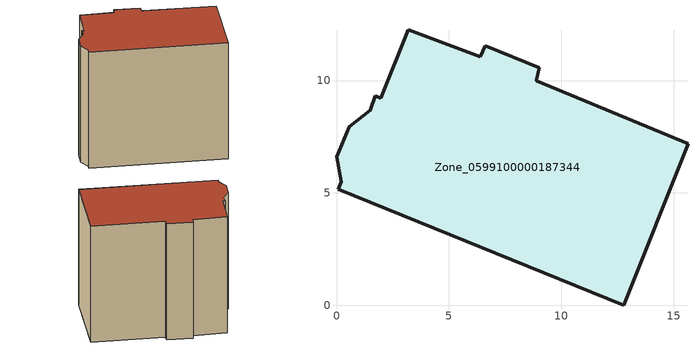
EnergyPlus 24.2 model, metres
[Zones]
Zone_0599100000187344
 floor ground (C_G): 15.64,7.19 12.77,0 0.07,5.16 0.22,5.49 0,6.61 0.56,7.95 1.5,8.67 1.73,9.32 1.96,9.21 3.2,12.26 6.39,11.05 6.63,11.54 9.03,10.57 8.88,10 z0
 wall outside (C_F): 1.96,9.21 1.73,9.32 1.5,8.67 0.56,7.95 0,6.61 0.22,5.49 0.07,5.16 12.77,0 15.64,7.19 8.88,10 9.03,10.57 6.63,11.54 6.39,11.05 3.2,12.26 1.96,9.21 z0:12.72
 roof outside (C_R): 9.03,10.57 6.63,11.54 6.39,11.05 3.2,12.26 1.96,9.21 1.73,9.32 1.5,8.67 0.56,7.95 0,6.61 0.22,5.49 0.07,5.16 12.77,0 15.64,7.19 8.88,10 z12.72
[BUILDING]
Pand.0599100000187344: North Axis=0; Terrain=City; Loads Convergence Tolerance Value=0.04; Temperature Convergence Tolerance Value=0.4; Solar Distribution=FullExterior; Maximum Number of Warmup Days=25; Minimum Number of Warmup Days=1
[Site:Location]
Rotterdam.The.Hague.AP_ZH_NLD Design_Conditions: Latitude=51.96; Longitude=4.45; Time Zone=1; Elevation=-4.5
[SITE:GROUNDTEMPERATURE:BUILDINGSURFACE]
18, 18, 18, 18, 18, 18, 18, 18, 18, 18, 18, 18
[MATERIAL] Thermal Absorptance=0.9; Solar Absorptance=0.7; Visible Absorptance=0.7
Name | Roughness | Thickness | Conductivity | Density | Specific Heat
G.TC.1946 | MediumSmooth | 0.15 | 1 | 540 | 1210
F.TC.1946 | Rough | 0.3 | 0.857143 | 1920 | 840
R.TC.1946 | MediumRough | 0.2 | 0.909091 | 1500 | 1000
[CONSTRUCTION]
C_G: G.TC.1946
C_F: F.TC.1946
C_R: R.TC.1946
[ZONE]
Zone_0599100000187344: Type=1; Multiplier=1; Ceiling Height=Autocalculate; Volume=Autocalculate; Floor Area=autocalculate; Part of Total Floor Area=Yes
[ZONEINFILTRATION:DESIGNFLOWRATE]
Infil_Zone_0599100000187344: Zone or ZoneList or Space or SpaceList=Zone_0599100000187344; Schedule=AlwaysOn; Design Flow Rate Calculation Method=Flow/Area; Flow Rate per Floor Area=0.003; Constant Term Coefficient=1; Temperature Term Coefficient=0; Velocity Term Coefficient=0; Velocity Squared Term Coefficient=0
[HVACTEMPLATE:ZONE:IDEALLOADSAIRSYSTEM]
Zone_0599100000187344: Maximum Heating Supply Air Temperature=50; Minimum Cooling Supply Air Temperature=13; Maximum Heating Supply Air Humidity Ratio=0.0156; Minimum Cooling Supply Air Humidity Ratio=0.0077; Heating Limit=NoLimit; Cooling Limit=NoLimit; Dehumidification Control Type=ConstantSensibleHeatRatio; Cooling Sensible Heat Ratio=0.7; Dehumidification Setpoint=60; Humidification Control Type=None; Humidification Setpoint=30; Outdoor Air Method=None; Outdoor Air Flow Rate per Person=0.00944; Outdoor Air Flow Rate per Zone Floor Area=0; Outdoor Air Flow Rate per Zone=0; Demand Controlled Ventilation Type=None; Outdoor Air Economizer Type=NoEconomizer; Heat Recovery Type=None; Sensible Heat Recovery Effectiveness=0.7; Latent Heat Recovery Effectiveness=0.65
[ZONECONTROL:THERMOSTAT]
ThermostatControl_Zone_0599100000187344: Zone or ZoneList=Zone_0599100000187344; Control Type Schedule=DualSetpointControlType; Control 1=Thermostat_Zone_0599100000187344; Temperature Difference Between Cutout And Setpoint=0
[THERMOSTATSETPOINT:DUALSETPOINT]
Thermostat_Zone_0599100000187344: Heating Setpoint Temperature Schedule=HeatingSetpoint_Zone_0599100000187344; Cooling Setpoint Temperature Schedule=CoolingSetpoint_Zone_0599100000187344
[SCHEDULE:COMPACT]
HeatingSetpoint_Zone_0599100000187344: Through: 12/31, For: AllDays, Until: 24:00, 21
CoolingSetpoint_Zone_0599100000187344: Through: 12/31, For: AllDays, Until: 24:00, 24
DualSetpointControlType: Through: 12/31, For: AllDays, Until: 24:00, 4
AlwaysOn: Through: 12/31, For: AllDays, Until: 24:00, 1
